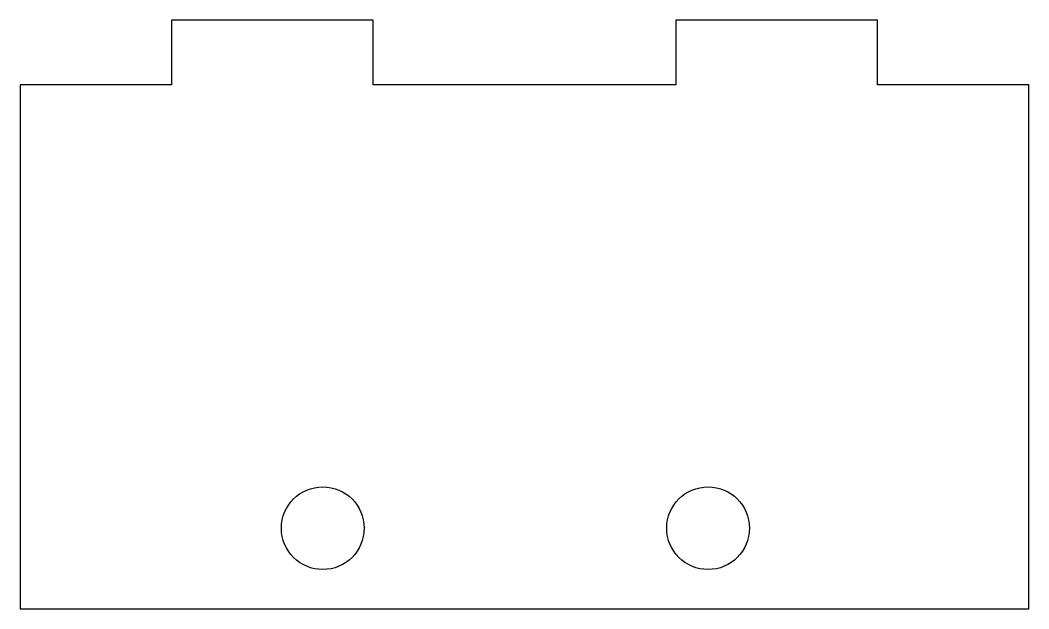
# Model space of a CAD drawing. Header units: millimetres. Extents: x -12.5 to 12.5, y 0 to 14.6.
import ezdxf

# ---------------------------------------------------------------- set-up
doc = ezdxf.new("R2010")
doc.units = ezdxf.units.MM

msp = doc.modelspace()

# ---------------------------------------------------------------- linework, layer by layer
msp.add_lwpolyline([(12.5, 0), (12.5, 13), (8.75, 13), (8.75, 14.6), (3.75, 14.6), (3.75, 13), (-3.75, 13), (-3.75, 14.6), (-8.75, 14.6), (-8.75, 13), (-12.5, 13), (-12.5, 0)], close=True)
for centre in [(-5, 2), (4.55, 2)]:
    msp.add_circle(centre, 1.025)

doc.saveas('drawing.dxf')
